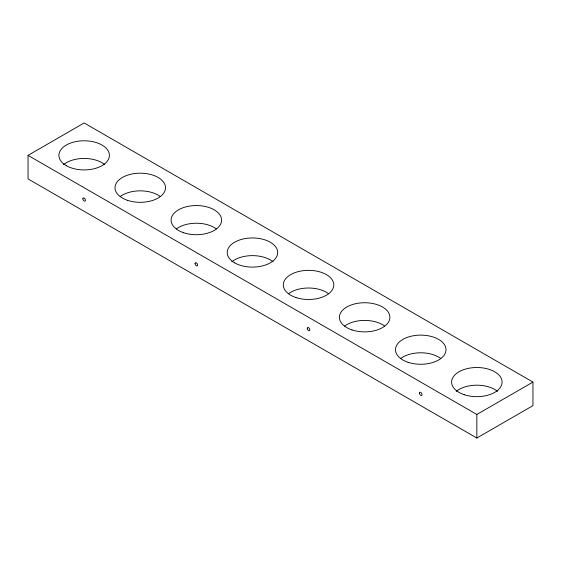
<?xml version="1.0" encoding="UTF-8"?>
<svg xmlns="http://www.w3.org/2000/svg" width="561" height="561" viewBox="0 0 561 561"><rect width="100%" height="100%" fill="white"/><g stroke="black" fill="none" stroke-linecap="round" stroke-linejoin="round"><path stroke-width="0.84" d="M28.05 155.362L84.15 122.971L532.95 382.083L532.95 405.638L476.85 438.029L28.05 178.917L28.05 155.362L476.85 414.474L532.95 382.083M476.85 414.474L476.85 438.029M63.47 164.668A25.245 14.572 0 0 1 104.83 164.668M120.222 196.546A25.245 14.572 0 0 1 160.278 196.546M176.322 228.93A25.245 14.572 0 0 1 216.378 228.93M231.77 261.84A25.245 14.572 0 0 1 273.13 261.84M288.522 293.712A25.245 14.572 0 0 1 328.578 293.712M344.622 326.102A25.245 14.572 0 0 1 384.678 326.102M400.722 358.486A25.245 14.572 0 0 1 440.778 358.486M456.17 391.396A25.245 14.572 0 0 1 497.53 391.396M66.303 165.663A25.245 14.572 0 0 0 108.532 159.135A25.245 14.572 0 0 0 77.614 141.281A25.245 14.572 0 0 0 66.303 165.663M127.628 200.368A25.245 14.572 0 0 0 165.495 187.753A25.245 14.572 0 0 0 127.628 175.13A25.245 14.572 0 0 0 127.628 200.368M183.728 232.759A25.245 14.572 0 0 0 221.595 220.136A25.245 14.572 0 0 0 183.728 207.514A25.245 14.572 0 0 0 183.728 232.759M234.603 262.836A25.245 14.572 0 0 0 276.832 256.3A25.245 14.572 0 0 0 245.914 238.453A25.245 14.572 0 0 0 234.603 262.836M295.928 297.54A25.245 14.572 0 0 0 333.795 284.918A25.245 14.572 0 0 0 295.928 272.295A25.245 14.572 0 0 0 295.928 297.54M352.028 329.924A25.245 14.572 0 0 0 389.895 317.309A25.245 14.572 0 0 0 352.028 304.686A25.245 14.572 0 0 0 352.028 329.924M408.127 362.315A25.245 14.572 0 0 0 445.995 349.692A25.245 14.572 0 0 0 408.127 337.07A25.245 14.572 0 0 0 408.127 362.315M464.228 394.706A25.245 14.572 0 0 0 502.095 382.083A25.245 14.572 0 0 0 464.228 369.461A25.245 14.572 0 0 0 464.228 394.706M82.874 198.79A1.802 1.038 60 0 0 84.788 201.168A1.802 1.038 60 0 0 84.788 198.622A1.802 1.038 60 0 0 82.874 198.79M195.074 263.572A1.802 1.038 60 0 0 196.988 265.949A1.802 1.038 60 0 0 196.988 263.397A1.802 1.038 60 0 0 195.074 263.572M307.274 328.346A1.802 1.038 60 0 0 309.188 330.724A1.802 1.038 60 0 0 309.188 328.178A1.802 1.038 60 0 0 307.274 328.346M419.474 393.128A1.802 1.038 60 0 0 421.388 395.505A1.802 1.038 60 0 0 421.388 392.952A1.802 1.038 60 0 0 419.474 393.128"/></g></svg>
